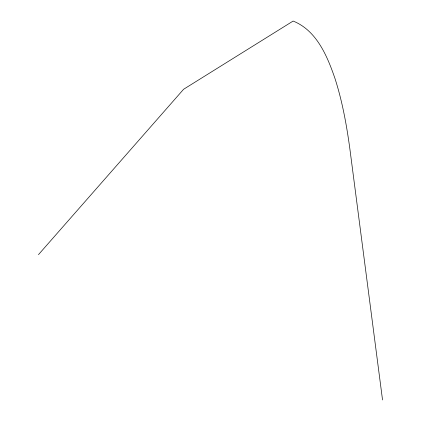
<?xml version="1.0" encoding="UTF-8"?>
<svg xmlns="http://www.w3.org/2000/svg" width="421" height="421" viewBox="0 0 421 421"><rect width="100%" height="100%" fill="white"/><g stroke="black" fill="none" stroke-linecap="round" stroke-linejoin="round"><path stroke-width="0.63" d="M38.464 254.647L183.603 89.268L293.132 21.05C316.687 30.507 327.285 56.119 334.974 78.49C342.315 101.287 346.594 124.932 349.835 148.618L382.536 399.95"/></g></svg>
